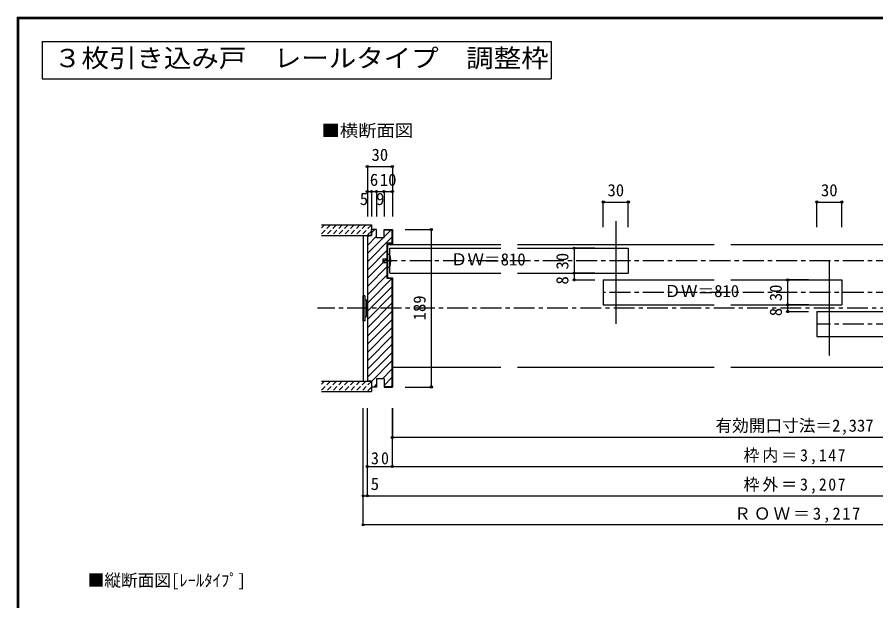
# Model space of a CAD drawing. Units: millimetres at full size, sheet at 1:5; details may follow other scales. Extents: x -973 to 977, y -718 to 696.
# Drawn here: x -973 to 58, y -5 to 696 of the extents above; entities that cross this region are included whole.
import ezdxf
from ezdxf.enums import TextEntityAlignment as Align

# ---------------------------------------------------------------- set-up
doc = ezdxf.new("R2010")
doc.units = ezdxf.units.MM
doc.header["$LTSCALE"] = 5
doc.header["$PDMODE"] = 32
doc.header["$PDSIZE"] = 2.5
doc.linetypes.add('CHAIN1', pattern=[8, 5, -1, 1, -1])
doc.linetypes.add('DASHED1', pattern=[1.8, 1.2, -0.6])
for name, color, linetype in [('0-1_通り芯', 4, 'CHAIN1'), ('0-2_柱', 7, 'Continuous'), ('0-3_仕上げ', 2, 'Continuous'), ('0-4_枠', 3, 'Continuous'), ('0-6_扉', 6, 'Continuous'), ('0-7_金物', 7, 'Continuous'), ('0-A_文字', 7, 'Continuous'), ('0-B_寸法', 7, 'Continuous'), ('0-C_ハッチ', 4, 'DASHED1'), ('F-1_枠', 6, 'Continuous')]:
    doc.layers.add(name, color=color, linetype=linetype)
doc.styles.add('ＭＳ ゴシック', font='')
doc.styles.get('ＭＳ ゴシック').set_extended_font_data('MS Gothic')

msp = doc.modelspace()

# ---------------------------------------------------------------- linework, layer by layer
at = {"layer": '0-1_通り芯'}
msp.add_line((527.937, 346.5), (-612.914, 346.5), dxfattribs=at)
at = {"layer": '0-2_柱'}
msp.add_line((-557.914, 434), (-557.914, 259), dxfattribs=at)
at = {"layer": '0-3_仕上げ'}
for p, q in [((-607.914, 446.5), (-547.914, 446.5)), ((-547.914, 446.5), (-547.914, 434)), ((-607.914, 434), (-547.914, 434)), ((-607.914, 259), (-547.914, 259)), ((-547.914, 259), (-547.914, 246.5)), ((-607.914, 246.5), (-547.914, 246.5))]:
    msp.add_line(p, q, dxfattribs=at)
at = {"layer": '0-4_枠'}
for p, q in [((-552.914, 434), (-552.914, 259)), ((-547.914, 434), (-552.914, 434)), ((-541.914, 441), (-547.914, 441)), ((-547.914, 434), (-547.914, 441)), ((-541.914, 431), (-541.914, 441)), ((-532.914, 441), (-522.914, 441)), ((-532.914, 431), (-532.914, 441)), ((-532.914, 440.5), (-523.414, 440.5)), ((-523.414, 440.5), (-523.414, 424.5)), ((-522.914, 441), (-522.914, 424)), ((-532.914, 431), (-541.914, 431)), ((-529.414, 424.5), (-529.414, 382.5)), ((-523.414, 424.5), (-529.414, 424.5)), ((-528.914, 424), (-528.914, 383)), ((-522.914, 424), (-528.914, 424)), ((-529.414, 382.5), (-523.414, 382.5)), ((-528.914, 383), (-522.914, 383)), ((-523.414, 382.5), (-523.414, 252.5)), ((-522.914, 383), (-522.914, 252)), ((-547.914, 259), (-552.914, 259)), ((-547.914, 259), (-547.914, 252)), ((-532.914, 262), (-532.914, 252)), ((-541.914, 252), (-547.914, 252)), ((-532.914, 252.5), (-523.414, 252.5)), ((-532.914, 252), (-522.914, 252))]:
    msp.add_line(p, q, dxfattribs=at)
at = {"layer": '0-4_枠', "color": 4}
for p, q in [((-528.914, 423), (-392.772, 423)), ((-372.772, 423), (-136.489, 423)), ((-116.489, 423), (88.664, 423)), ((-522.914, 276), (-392.772, 276)), ((-372.772, 276), (-136.489, 276)), ((-116.489, 276), (88.664, 276))]:
    msp.add_line(p, q, dxfattribs=at)
at = {"layer": '0-4_枠'}
msp.add_lwpolyline([(-532.914, 262), (-541.914, 262), (-541.914, 252)], dxfattribs=at)
at = {"layer": '0-6_扉', "color": 3}
for p, q in [((-254.63, 451), (-254.63, 328)), ((1.653, 403), (1.653, 290))]:
    msp.add_line(p, q, dxfattribs=at)
at = {"layer": '0-6_扉'}
for p, q in [((-525.914, 418.5), (-392.772, 418.5)), ((-525.914, 388.5), (-525.914, 418.5)), ((-372.772, 418.5), (-239.63, 418.5)), ((-239.63, 418.5), (-239.63, 388.5)), ((-525.914, 388.5), (-392.772, 388.5)), ((-372.772, 388.5), (-239.63, 388.5)), ((-269.63, 380.5), (-269.63, 350.5)), ((-269.63, 380.5), (-136.489, 380.5)), ((-116.489, 380.5), (16.653, 380.5)), ((16.653, 380.5), (16.653, 350.5)), ((-269.63, 350.5), (-136.489, 350.5)), ((-116.489, 350.5), (16.653, 350.5)), ((-13.347, 342.5), (-13.347, 312.5)), ((-13.347, 342.5), (88.664, 342.5)), ((-13.347, 312.5), (88.664, 312.5))]:
    msp.add_line(p, q, dxfattribs=at)
at = {"layer": '0-7_金物'}
for p, q in [((-533.914, 401), (-533.914, 406)), ((-533.914, 406), (-528.914, 406)), ((-528.914, 401), (-533.914, 401)), ((-528.914, 396), (-525.914, 396)), ((-557.914, 331.5), (-557.914, 361.5)), ((-555.914, 361.5), (-557.914, 361.5)), ((-555.914, 361.5), (-555.914, 331.5)), ((-555.914, 356.5), (-553.914, 356.5)), ((-553.914, 356.5), (-553.914, 336.5)), ((-553.914, 355.5), (-552.914, 355.5)), ((-555.914, 331.5), (-557.914, 331.5)), ((-555.914, 336.5), (-553.914, 336.5)), ((-553.914, 337.5), (-552.914, 337.5))]:
    msp.add_line(p, q, dxfattribs=at)
msp.add_lwpolyline([(-525.914, 411), (-528.914, 411), (-528.914, 396)], dxfattribs=at)
msp.add_arc((-553.539, 403.5), 28.625, 344.81071, 15.18929, dxfattribs=at)
at = {"layer": '0-A_文字', "color": 3}
for p, q in [((-943.333, 666.667), (-943.333, 621.667)), ((-943.333, 666.667), (-332.143, 666.667)), ((-332.143, 666.667), (-332.143, 621.667)), ((-943.333, 621.667), (-332.143, 621.667))]:
    msp.add_line(p, q, dxfattribs=at)
at = {"layer": '0-B_寸法', "color": 4}
for p, q in [((-552.914, 516.5), (-522.914, 516.5)), ((-552.914, 516.5), (-552.914, 456.5)), ((-522.914, 516.5), (-522.914, 456.5)), ((-552.914, 486.5), (-522.914, 486.5)), ((-547.914, 486.5), (-547.914, 456.5)), ((-541.914, 486.5), (-541.914, 456.5)), ((-532.914, 486.5), (-532.914, 456.5)), ((-269.63, 474), (-239.63, 474)), ((-269.63, 444), (-269.63, 474)), ((-239.63, 444), (-239.63, 474)), ((-13.347, 474), (16.653, 474)), ((-13.347, 444), (-13.347, 474)), ((16.653, 444), (16.653, 474)), ((-507.718, 441), (-476.129, 441)), ((-476.129, 441), (-476.129, 252)), ((-304.677, 418.5), (-304.677, 380.5)), ((-279.63, 418.5), (-304.677, 418.5)), ((-279.63, 388.5), (-304.677, 388.5)), ((-304.677, 380.5), (-279.63, 380.5)), ((-48.393, 380.5), (-48.393, 342.5)), ((-23.347, 380.5), (-48.393, 380.5)), ((-23.347, 350.5), (-48.393, 350.5)), ((-48.393, 342.5), (-23.347, 342.5)), ((-507.718, 252), (-476.129, 252)), ((-557.914, 86.5), (-557.914, 226.5)), ((-552.914, 121.5), (-552.914, 226.5)), ((-522.914, 156.5), (-522.914, 226.5)), ((-522.914, 226.5), (-522.914, 191.5)), ((-522.914, 226.5), (-522.914, 191.5)), ((477.937, 191.5), (-522.914, 191.5)), ((-552.914, 156.5), (477.937, 156.5)), ((-557.914, 121.5), (477.937, 121.5)), ((477.937, 86.5), (-557.914, 86.5))]:
    msp.add_line(p, q, dxfattribs=at)
at = {"layer": '0-B_寸法', "color": 4, "linetype": 'CHAIN1'}
for p, q in [((442.936, 403.5), (-533.914, 403.5)), ((442.936, 365.5), (-269.63, 365.5)), ((442.936, 327.5), (-13.347, 327.5))]:
    msp.add_line(p, q, dxfattribs=at)
at = {"layer": '0-B_寸法'}
for p in [(-552.914, 516.5), (-522.914, 516.5), (-552.914, 486.5), (-547.914, 486.5), (-541.914, 486.5), (-532.914, 486.5), (-522.914, 486.5), (-269.63, 474), (-239.63, 474), (-13.347, 474), (16.653, 474), (-476.129, 441), (-304.677, 418.5), (-304.677, 388.5), (-304.677, 380.5), (-48.393, 380.5), (-48.393, 350.5), (-48.393, 342.5), (-476.129, 252), (-522.914, 191.5), (-552.914, 156.5), (-522.914, 156.5), (-557.914, 121.5), (-552.914, 121.5), (-557.914, 86.5)]:
    msp.add_point(p, dxfattribs=at)
at = {"layer": '0-C_ハッチ'}
for p, q in [((-597.193, 446.5), (-607.914, 435.78)), ((-604.264, 446.5), (-607.914, 442.851)), ((-590.122, 446.5), (-602.622, 434)), ((-583.051, 446.5), (-595.551, 434)), ((-575.98, 446.5), (-588.48, 434)), ((-568.909, 446.5), (-581.409, 434)), ((-561.838, 446.5), (-574.338, 434)), ((-554.767, 446.5), (-567.267, 434)), ((-547.914, 446.282), (-560.196, 434)), ((-547.914, 439.211), (-553.125, 434)), ((-597.193, 259), (-607.914, 248.28)), ((-604.264, 259), (-607.914, 255.351)), ((-590.122, 259), (-602.622, 246.5)), ((-583.051, 259), (-595.551, 246.5)), ((-575.98, 259), (-588.48, 246.5)), ((-568.909, 259), (-581.409, 246.5)), ((-561.838, 259), (-574.338, 246.5)), ((-554.767, 259), (-567.267, 246.5)), ((-547.914, 258.782), (-560.196, 246.5)), ((-547.914, 251.711), (-553.125, 246.5))]:
    msp.add_line(p, q, dxfattribs=at)
at = {"layer": '0-C_ハッチ', "linetype": 'Continuous'}
for p, q in [((-552.914, 431.921), (-550.835, 434)), ((-552.914, 422.021), (-541.914, 433.021)), ((-547.914, 436.921), (-543.835, 441)), ((-532.914, 432.122), (-524.536, 440.5)), ((-552.914, 402.222), (-523.414, 431.722)), ((-552.914, 412.122), (-534.036, 431)), ((-552.914, 392.323), (-529.414, 415.823)), ((-552.914, 382.423), (-529.414, 405.923)), ((-552.914, 372.524), (-529.414, 396.024)), ((-552.914, 362.624), (-529.414, 386.124)), ((-552.914, 352.725), (-523.414, 382.225)), ((-552.914, 342.825), (-523.414, 372.325)), ((-552.914, 332.926), (-523.414, 362.426)), ((-552.914, 323.026), (-523.414, 352.526)), ((-552.914, 313.127), (-523.414, 342.627)), ((-552.914, 303.227), (-523.414, 332.727)), ((-552.914, 293.328), (-523.414, 322.828)), ((-552.914, 283.428), (-523.414, 312.928)), ((-552.914, 273.529), (-523.414, 303.029)), ((-552.914, 263.629), (-523.414, 293.129)), ((-547.914, 258.73), (-523.414, 283.23)), ((-534.744, 262), (-523.414, 273.331)), ((-532.914, 253.931), (-523.414, 263.431)), ((-544.744, 252), (-541.914, 254.831)), ((-524.445, 252.5), (-523.414, 253.532))]:
    msp.add_line(p, q, dxfattribs=at)
at = {"layer": 'F-1_枠'}
for p, q in [((-973.347, 695.833), (-973.347, -700.833)), ((-973.347, 695.833), (976.653, 695.833)), ((-973.347, 695), (976.653, 695)), ((-973.347, 694.167), (976.653, 694.167)), ((-972.514, 695.833), (-972.514, -700.833)), ((-971.68, 695.833), (-971.68, -700.833))]:
    msp.add_line(p, q, dxfattribs=at)

# ---------------------------------------------------------------- texts
at = {"layer": '0-A_文字', "color": 3, "style": 'ＭＳ ゴシック', "width": 1.1}
msp.add_text('３枚引き込み戸\u3000レールタイプ\u3000調整枠', height=21.99, dxfattribs=at).set_placement((-929.196, 629.167), align=Align.BOTTOM_LEFT)
at = {"layer": '0-A_文字', "style": 'ＭＳ ゴシック', "width": 1.1}
msp.add_text('■横断面図', height=14.66, dxfattribs=at).set_placement((-607.914, 548.08), align=Align.BOTTOM_LEFT)
at = {"layer": '0-A_文字', "style": 'ＭＳ ゴシック'}
for s, p in [('ＤＷ＝810', (-452.795, 393.5)), ('ＤＷ＝810', (-196.512, 355.5)), ('■縦断面図[ﾚｰﾙﾀｲﾌﾟ]', (-888.68, 8.319))]:
    msp.add_text(s, height=14.66, dxfattribs=at).set_placement(p, align=Align.BOTTOM_LEFT)
at = {"layer": '0-B_寸法', "style": 'ＭＳ ゴシック'}
for s, p in [('30', (-547.914, 519)), ('6', (-549.914, 489)), ('10', (-537.914, 489)), ('30', (-264.63, 476.5)), ('30', (-8.347, 476.5)), ('5', (-561.99, 465.993)), ('9', (-542.414, 465.993)), ('有効開口寸法＝2,337', (-134.989, 194)), ('5', (-548.878, 124))]:
    msp.add_text(s, height=14.66, dxfattribs=at).set_placement(p, align=Align.BOTTOM_LEFT)
for s, p in [('30', (-307.177, 393)), ('8', (-307.177, 375)), ('30', (-50.893, 355)), ('189', (-478.629, 332)), ('8', (-50.893, 337))]:
    msp.add_text(s, height=14.66, rotation=90, dxfattribs=at).set_placement(p, align=Align.BOTTOM_LEFT)
at = {"layer": '0-B_寸法', "char_height": 14.66, "attachment_point": 7, "style": 'ＭＳ ゴシック'}
for s, insert in [('\\T1.19;\\W0.95;枠内＝3,147', (-101.239, 159)), ('\\T1.27;\\W0.95;30', (-548.539, 159)), ('\\T1.19;\\W0.95;枠外＝3,207', (-101.239, 124)), ('\\T1.18;ＲＯＷ＝3,217', (-112.489, 89))]:
    msp.add_mtext(s, dxfattribs=dict(at, insert=insert))

doc.saveas('drawing.dxf')
